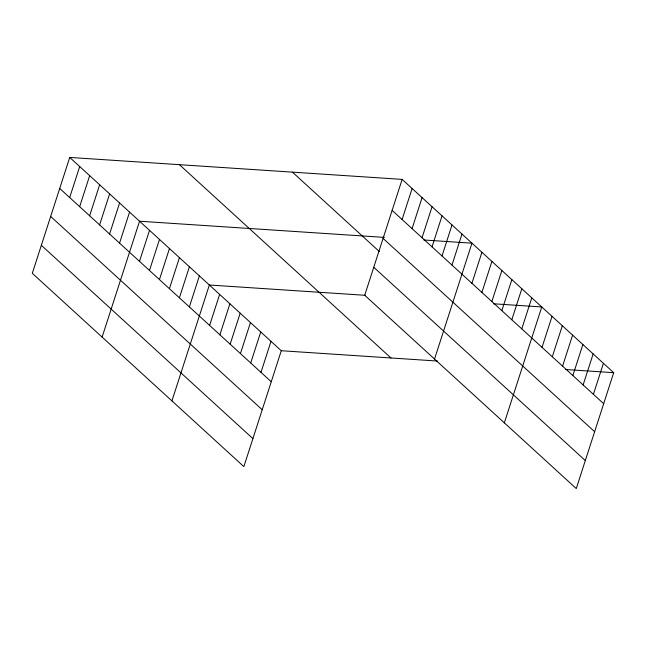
<?xml version="1.0" encoding="UTF-8"?>
<svg xmlns="http://www.w3.org/2000/svg" width="646" height="646" viewBox="0 0 646 646"><rect width="100%" height="100%" fill="white"/><g stroke="black" fill="none" stroke-linecap="round" stroke-linejoin="round"><path stroke-width="0.97" d="M69.728 157.43L32.3 273.315L243.857 466.614L281.285 350.73L69.728 157.43L402.143 179.386L613.7 372.685L576.272 488.57L364.715 295.27L402.143 179.386M69.687 197.555L79.7 166.547M79.66 206.672L89.673 175.655M89.632 215.78L99.645 184.772M99.605 224.897L109.618 193.881M109.578 234.005L119.599 202.997M119.55 243.122L129.571 212.106M102.116 337.099L139.544 221.223L384.394 237.397M139.496 261.347L149.517 230.331M149.468 270.464L159.489 239.448M159.441 279.573L169.462 248.557M169.413 288.689L179.435 257.673M179.394 297.798L189.407 266.782M189.367 306.915L199.38 275.899M171.925 400.891L209.352 285.007L365.588 295.327M209.611 325.414L219.632 294.398M219.89 334.806L229.903 303.79M230.162 344.189L240.183 313.173M240.441 353.58L250.454 322.564M250.713 362.971L260.734 331.955M260.992 372.354L271.005 341.346M402.103 219.519L412.116 188.503M412.075 228.627L422.088 197.611M422.048 237.744L432.061 206.728M432.021 246.853L442.042 215.837M441.993 255.969L452.014 224.953M451.966 265.078L461.987 234.062M434.532 359.055L471.96 243.179L423.849 239.997M471.911 283.303L481.932 252.287M481.884 292.42L491.905 261.404M491.856 301.529L501.877 270.512M501.837 310.645L511.85 279.629M511.81 319.754L521.823 288.738M521.782 328.871L531.795 297.854M504.34 422.847L541.768 306.963L493.657 303.79M542.026 347.37L552.047 316.354M552.306 356.762L562.319 325.745M562.577 366.145L572.598 335.137M572.857 375.536L582.87 344.52M583.128 384.927L593.149 353.911M593.408 394.318L603.421 363.302M281.285 350.73L437.52 361.049M565.589 369.512L613.7 372.685M392.13 210.402L603.679 403.702M383.078 238.406L594.635 431.706M292.444 172.143L379.355 251.552M373.759 267.266L585.316 460.566M179.426 164.673L390.983 357.981M59.715 188.446L271.263 381.746M50.663 216.45L262.219 409.75M41.344 245.302L252.901 438.61"/></g></svg>
